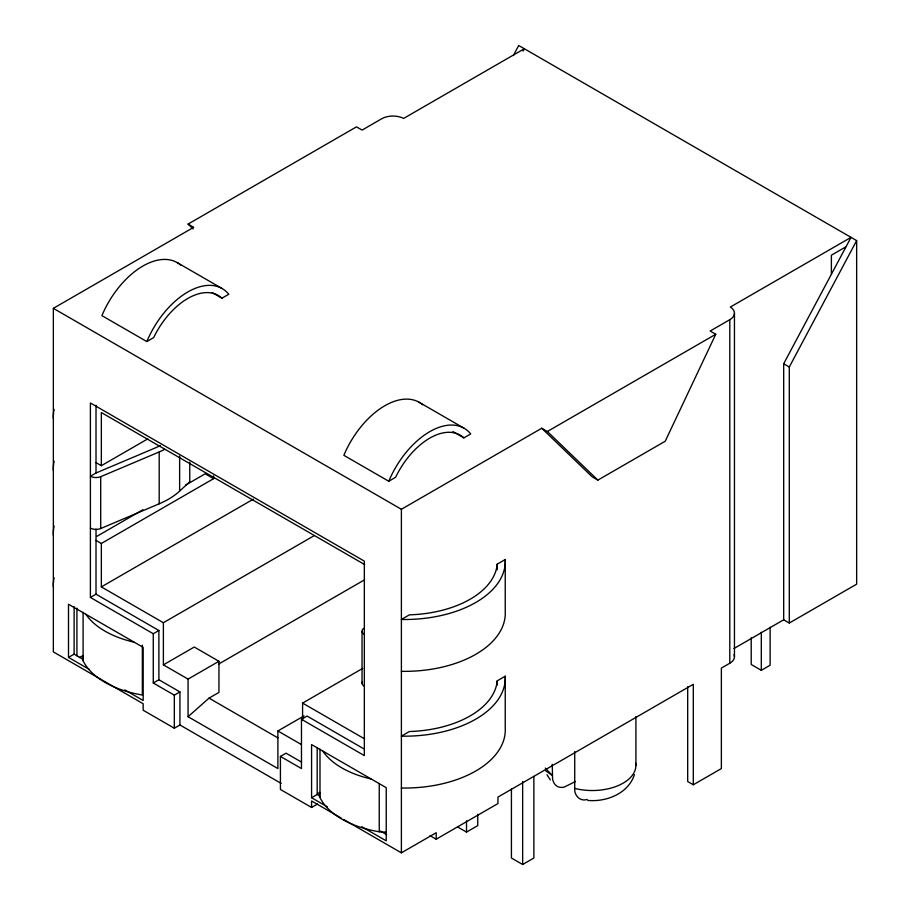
<?xml version="1.0" encoding="UTF-8"?>
<svg xmlns="http://www.w3.org/2000/svg" width="910" height="910" viewBox="0 0 910 910"><rect width="100%" height="100%" fill="white"/><g stroke="black" fill="none" stroke-linecap="round" stroke-linejoin="round"><path stroke-width="1.36" d="M634.418 774.626C628.321 793.622 606.367 802.131 587.814 800.425M733.983 648.5L783.681 619.801L783.681 363.761L851.043 237.362L730.343 307.045A15.88 9.168 0 0 1 729.797 319.683L710.141 331.035L715.749 334.266L665.233 441.225L597.87 480.116L592.251 476.874L541.734 428.257L401.39 509.281L53.349 308.342L53.349 651.89L143.166 703.748L143.166 710.232L174.322 728.216L179.93 724.974L281.156 783.408M513.376 55.51L518.711 45.5L856.651 240.604L856.651 584.152L789.288 623.043L783.681 619.801M523.079 51.085L524.331 48.742L403.63 118.425A15.88 9.168 0 0 0 381.756 118.732L362.1 130.084L356.481 126.854L188.074 224.076L193.125 228.945M789.288 623.043L789.288 367.003L856.651 240.604M90.397 528.084A7.94 4.584 0 0 0 100.703 528.539L159.193 503.81A79.386 45.83 0 0 0 179.634 491.104L189.758 481.743L189.758 462.121M304.02 715.886L277.891 730.969L277.891 768.563L188.074 716.705L209.027 698.129L218.946 692.408L218.946 661.286L194.251 647.033L163.379 664.857L163.379 622.724L314.155 535.672M53.349 308.342L193.682 227.318L188.074 224.076M146.817 341.557L153.665 337.61A60.822 35.115 -60 0 1 221.926 298.196L228.774 294.248A68.762 39.699 -60 0 0 146.817 341.557L101.909 315.634A68.762 39.699 -60 0 1 180.703 265.072M96.016 462.61L101.34 465.692L147.716 438.916M160.353 445.49A71.446 41.246 0 0 1 154.507 448.255L96.016 472.984L90.397 476.226A7.94 4.584 0 0 0 100.703 476.681L159.193 451.951A79.386 45.83 0 0 0 164.801 449.347M96.585 536.502L142.961 509.725M185.674 485.075L205.194 473.803L213.611 478.66L213.611 475.828M96.016 540.404L101.34 543.475L213.611 478.66M101.34 543.475L101.34 586.904L253.344 499.146M317.51 804.03L311.573 807.454L280.416 789.47L280.416 756.415L301.472 768.563L301.472 719.298L364.341 755.596L364.341 561.14L90.397 402.982L90.397 597.438L96.016 594.196L158.886 630.505L158.886 679.759L179.93 691.918L179.93 724.974M124.806 689.905L143.166 700.507L143.166 647.351L68.5 604.251L68.5 657.395L74.119 654.165L83.015 659.295M79.363 657.611L83.003 655.507M388.763 481.253L395.611 477.295A60.822 35.115 -60 0 1 463.873 437.881L470.72 433.933A68.762 39.699 -60 0 0 388.763 481.253L343.855 455.318A68.762 39.699 -60 0 1 422.649 404.757M90.397 597.438L153.267 633.735L158.886 630.505M541.734 428.257L547.342 431.499L715.749 334.266M153.267 633.735L153.267 683L158.886 679.759M163.379 664.857L188.074 679.11L218.946 661.286M218.753 663.993L364.58 579.807M153.267 683L174.322 695.16L179.93 691.918M505.243 559.525A100.782 58.183 0 0 1 401.39 619.482L409.409 614.841A92.843 53.599 0 0 0 497.224 564.154L505.243 559.525L505.243 611.372A100.782 58.183 0 0 1 401.39 671.33M302.586 719.946L302.586 703.1L362.658 668.418M301.472 719.298L307.079 716.056L363.909 748.873M280.416 756.415L286.036 753.173L301.233 761.943M505.243 676.198A100.782 58.183 0 0 1 401.39 736.156L409.409 731.526A92.843 53.599 0 0 0 497.224 680.828L505.243 676.198L505.243 728.057A100.782 58.183 0 0 1 401.39 788.014M317.431 793.702L319.831 792.314M361.759 826.712L386.238 840.84L386.238 787.685L311.573 744.585L311.573 797.729L317.192 794.498L319.626 795.897M343.559 819.444L401.39 852.829L436.197 832.741L436.197 839.213L430.055 835.676M734.04 654.665A15.88 9.168 0 0 1 729.797 663.231L721.368 668.099L721.368 768.563L693.295 784.773L687.687 781.531L687.687 686.72M436.197 839.213L497.941 803.564L497.941 797.092L693.295 684.297L693.295 784.773M457.525 826.906L466.512 832.093L477.739 825.609L477.739 814.348M751.205 637.739L751.205 664.482L761.306 670.317L770.122 665.233L770.122 627.229M575.495 781.485L564.132 787.139A23.978 13.843 -60 0 1 556.408 785.796A23.808 13.741 -60 0 1 552.552 778.823L552.268 764.332M511.42 789.061L511.42 858.016L522.647 864.5L533.874 858.016L533.874 776.401M587.178 799.435C580.205 801.96 573.948 795.226 574.722 788.413L574.722 751.546M783.681 363.761L789.288 367.003M177.075 262.535L221.983 288.459M419.021 402.22L463.929 428.144M212.212 292.588L221.926 298.196M452.941 431.579L463.873 437.881M364.626 564.541L101.34 412.537L101.34 465.692M101.34 586.904L163.379 622.724M302.586 703.1L364.626 738.909M277.891 730.969L301.415 744.551M209.027 698.129L277.925 737.908M380.516 831.058L386.602 834.572M68.5 657.395L89.316 669.419M311.573 797.729L327.486 806.92M341.102 818.022L311.573 800.971L311.573 807.454M547.342 431.499L597.87 480.116M545.761 770.85L552.268 775.445L545.283 768.074M550.3 779.927L547.001 774.763M845.424 247.895L845.424 247.088L831.387 255.187L831.387 274.228M761.306 632.325L761.306 670.317M734.45 313.427L734.45 656.974M729.797 319.683L729.797 663.231M635.908 716.477L635.908 765.572M522.647 781.474L522.647 864.5M497.224 564.154L497.224 569.751M497.224 680.828L497.224 685.037M466.512 820.831L466.512 832.093M401.39 509.281L401.39 852.829M379.242 783.328L379.242 831.763A15.88 9.168 0 0 0 386.193 831.979M362.043 631.494L362.043 683.353M319.99 749.123L319.99 797.558A85.733 49.504 0 0 0 379.242 831.763M317.192 748.247L317.192 794.498M188.074 679.11L188.074 716.705M179.634 456.058L179.634 491.104M174.322 695.16L174.322 728.216M159.193 451.951L159.193 503.81M142.347 645.167L142.347 695.001A85.733 49.504 0 0 1 83.094 660.785A15.88 9.168 0 0 1 83.015 655.985M100.703 476.681L100.703 528.539M96.016 405.325L96.016 472.984M96.016 529.085L96.016 594.196M83.094 612.35L83.094 660.785M76.929 608.13L76.929 655.78M74.119 606.606L74.119 654.165M364.341 634.384A7.94 4.584 0 0 1 363.545 628.435M364.341 686.242A7.94 4.584 0 0 1 362.316 681.749M53.349 587.075A100.782 58.183 0 0 1 54.122 577.85M53.349 535.216A100.782 58.183 0 0 1 54.122 526.003M53.349 470.39A100.782 58.183 0 0 1 54.122 461.177M53.349 418.532A100.782 58.183 0 0 1 54.122 409.318M319.99 797.558A15.88 9.168 0 0 1 319.911 792.758M370.95 778.937A85.733 49.504 0 0 1 322.8 751.137M134.054 642.176A85.733 49.504 0 0 1 85.904 614.364M635.76 763.206A43.669 25.207 0 0 1 574.722 788.413"/></g></svg>
